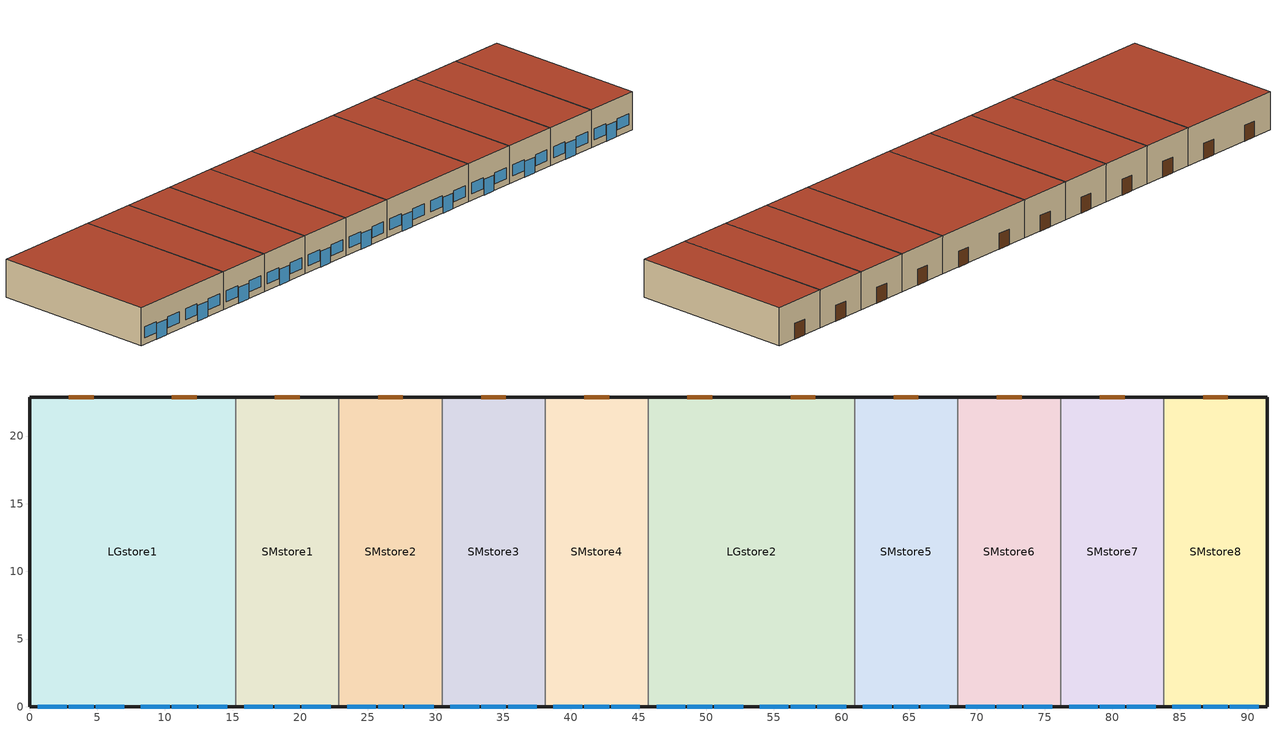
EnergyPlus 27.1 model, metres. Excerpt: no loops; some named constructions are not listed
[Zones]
LGstore1
 floor ground (ext-slab): 0,22.86 15.24,22.86 15.24,0 0,0 z0
 wall outside (ext-walls): 15.24,22.86 0,22.86 0,0 15.24,0 z0:5.18
 wall to SMstore1 (int-walls): 15.24,0 15.24,22.86 z0:5.18
 window (window_south): 0.61,0 2.74,0 / 4.88,0 7.01,0 / 8.23,0 10.36,0 / 12.5,0 14.63,0 z0.91:2.43; 2.9,0 4.73,0 / 10.52,0 12.35,0 z0:2.13
 door (door): 4.73,22.86 2.9,22.86 / 12.35,22.86 10.52,22.86 z0:2.13
 roof outside (roofs): 15.24,22.86 0,22.86 0,0 15.24,0 z5.18
SMstore1
 floor ground (ext-slab): 15.24,22.86 22.86,22.86 22.86,0 15.24,0 z0
 wall outside (ext-walls): 15.24,0 22.86,0 / 22.86,22.86 15.24,22.86 z0:5.18
 wall to SMstore2 (int-walls): 22.86,0 22.86,22.86 z0:5.18
 window (window_south): 15.85,0 17.98,0 / 20.12,0 22.25,0 z0.91:2.43; 18.14,0 19.97,0 z0:2.13
 door (door): 19.97,22.86 18.14,22.86 z0:2.13
 roof outside (roofs): 22.86,22.86 15.24,22.86 15.24,0 22.86,0 z5.18
SMstore2
 floor ground (ext-slab): 22.86,22.86 30.48,22.86 30.48,0 22.86,0 z0
 wall outside (ext-walls): 22.86,0 30.48,0 / 30.48,22.86 22.86,22.86 z0:5.18
 wall to SMstore3 (int-walls): 30.48,0 30.48,22.86 z0:5.18
 window (window_south): 23.47,0 25.6,0 / 27.74,0 29.87,0 z0.91:2.43; 25.76,0 27.58,0 z0:2.13
 door (door): 27.58,22.86 25.76,22.86 z0:2.13
 roof outside (roofs): 30.48,22.86 22.86,22.86 22.86,0 30.48,0 z5.18
SMstore3
 floor ground (ext-slab): 30.48,22.86 38.1,22.86 38.1,0 30.48,0 z0
 wall outside (ext-walls): 30.48,0 38.1,0 / 38.1,22.86 30.48,22.86 z0:5.18
 wall to SMstore4 (int-walls): 38.1,0 38.1,22.86 z0:5.18
 window (window_south): 31.09,0 33.22,0 / 35.36,0 37.49,0 z0.91:2.43; 33.38,0 35.2,0 z0:2.13
 door (door): 35.2,22.86 33.38,22.86 z0:2.13
 roof outside (roofs): 38.1,22.86 30.48,22.86 30.48,0 38.1,0 z5.18
SMstore4
 floor ground (ext-slab): 38.1,22.86 45.72,22.86 45.72,0 38.1,0 z0
 wall outside (ext-walls): 38.1,0 45.72,0 / 45.72,22.86 38.1,22.86 z0:5.18
 wall to LGstore2 (int-walls): 45.72,0 45.72,22.86 z0:5.18
 window (window_south): 38.71,0 40.84,0 / 42.98,0 45.11,0 z0.91:2.43; 41,0 42.82,0 z0:2.13
 door (door): 42.82,22.86 41,22.86 z0:2.13
 roof outside (roofs): 45.72,22.86 38.1,22.86 38.1,0 45.72,0 z5.18
LGstore2
 floor ground (ext-slab): 45.72,22.86 60.96,22.86 60.96,0 45.72,0 z0
 wall outside (ext-walls): 60.96,22.86 45.72,22.86 / 45.72,0 60.96,0 z0:5.18
 wall to SMstore5 (int-walls): 60.96,0 60.96,22.86 z0:5.18
 window (window_south): 46.33,0 48.46,0 / 50.6,0 52.73,0 / 53.95,0 56.08,0 / 58.22,0 60.35,0 z0.91:2.43; 48.62,0 50.44,0 / 56.24,0 58.06,0 z0:2.13
 door (door): 50.44,22.86 48.62,22.86 / 58.06,22.86 56.24,22.86 z0:2.13
 roof outside (roofs): 60.96,22.86 45.72,22.86 45.72,0 60.96,0 z5.18
SMstore5
 floor ground (ext-slab): 60.96,22.86 68.58,22.86 68.58,0 60.96,0 z0
 wall outside (ext-walls): 60.96,0 68.58,0 / 68.58,22.86 60.96,22.86 z0:5.18
 wall to SMstore6 (int-walls): 68.58,0 68.58,22.86 z0:5.18
 window (window_south): 61.57,0 63.7,0 / 65.84,0 67.97,0 z0.91:2.43; 63.86,0 65.68,0 z0:2.13
 door (door): 65.68,22.86 63.86,22.86 z0:2.13
 roof outside (roofs): 68.58,22.86 60.96,22.86 60.96,0 68.58,0 z5.18
SMstore6
 floor ground (ext-slab): 68.58,22.86 76.2,22.86 76.2,0 68.58,0 z0
 wall outside (ext-walls): 68.58,0 76.2,0 / 76.2,22.86 68.58,22.86 z0:5.18
 wall to SMstore7 (int-walls): 76.2,0 76.2,22.86 z0:5.18
 window (window_south): 69.19,0 71.32,0 / 73.46,0 75.59,0 z0.91:2.43; 71.48,0 73.3,0 z0:2.13
 door (door): 73.3,22.86 71.48,22.86 z0:2.13
 roof outside (roofs): 76.2,22.86 68.58,22.86 68.58,0 76.2,0 z5.18
SMstore7
 floor ground (ext-slab): 76.2,22.86 83.82,22.86 83.82,0 76.2,0 z0
 wall outside (ext-walls): 76.2,0 83.82,0 / 83.82,22.86 76.2,22.86 z0:5.18
 wall to SMstore8 (int-walls): 83.82,0 83.82,22.86 z0:5.18
 window (window_south): 76.81,0 78.94,0 / 81.08,0 83.21,0 z0.91:2.43; 79.1,0 80.92,0 z0:2.13
 door (door): 80.92,22.86 79.1,22.86 z0:2.13
 roof outside (roofs): 83.82,22.86 76.2,22.86 76.2,0 83.82,0 z5.18
SMstore8
 floor ground (ext-slab): 83.82,22.86 91.44,22.86 91.44,0 83.82,0 z0
 wall outside (ext-walls): 83.82,0 91.44,0 91.44,22.86 83.82,22.86 z0:5.18
 window (window_south): 84.43,0 86.56,0 / 88.7,0 90.83,0 z0.91:2.43; 86.72,0 88.54,0 z0:2.13
 door (door): 88.54,22.86 86.72,22.86 z0:2.13
 roof outside (roofs): 91.44,22.86 83.82,22.86 83.82,0 91.44,0 z5.18
[Schedule:Compact]
CLGSETP_SCH: Through: 12/31, For: Weekdays SummerDesignDay, Until: 06:00, 30, Until: 21:00, 24, Until: 24:00, 30, For: Saturday, Until: 06:00, 30, Until: 22:00, 24, Until: 24:00, 30, For WinterDesignDay, Until: 24:00, 30, For: Sunday Holidays AllOtherDays, Until: 8:00, 30, Until: 19:00, 24, Until: 24:00, 30
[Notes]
EMSDiscreteAirSystemSizes.idf
Highlights:   Example of using Energy Management System and EnergyPlus Runtime Language to intervene into air system sizing results.
Description:  File derived from DOE Commercial Building Benchmark, Strip Mall, new construction, Benchmark V 1.1_3.1
Single story, 10 single-zone stores, double size on end and middle.
Form:         Area = 2090 m2 (21,500 ft2);  single size store 174 m2 (1,875 ft2)
Number of Stories = 1; Shape = rectangle
Envelope:     Envelope thermal properties vary with climate according to ASHRAE Standard 90.1-2004.
Opaque constructions: steel frame walls; built up flat roof; slab-on-grade floor
Windows: window-to-wall ratio = 26.24%, south wall only
Infiltration = 0.4 cfm/ft2 above grade wall area at 0.3 in wc (75 Pa) adjusted to 0.016 in wc (4 Pa).
50% of full value when ventilation system on.
HVAC:         PSZ-AC, gas furnace
Economizer per 90.1-2004
Int. gains:   W/m2 (W/ft2)            lights          elec plug     gas plug
High LPD (2 stores):    23.99 (2.23)    4.3 (0.4)     0
Med LPD (3 stores):     18.29 (1.70)    4.3 (0.4)     0
Low LPD (5 stores):     13.77 (1.28)    4.3 (0.4)     0
Detached Shading:               None
Daylight:                       None
Natural Ventilation:            None
Zonal Equipment:                None
Air Primary Loops:              PSZ-AC
Plant Loops:                    None
System Equipment Autosize:      Yes
Purchased Cooling:              None
Purchased Heating:              None
Coils:                          Coil:Cooling:DX:SingleSpeed; Coil:Heating:Fuel
Pumps:                          None
Boilers:                        None
Chillers:                       None
Reference citation for the Commercial Building Benchmarks:
Deru, M.; Griffith, B.; Long, N.; Benne, K.; Torcellini, P; Halverson, M.;
Winiarski,  D.; Liu, B.; Crawley, D. (2008). DOE Commercial Building Resarch
Benchmarks for Commercial Buildings. Washington, DC: U.S. Department of Energy,
Energy Efficiency and Renewable Energy, Office of Building Technologies.
WeatherFileName=USA_IL_Chicago-OHare_TMY2.epw
RoofConstruction=Insulation Entirely Above Deck
ExtWallConstruction=Steel-Framed
US National Holidays
